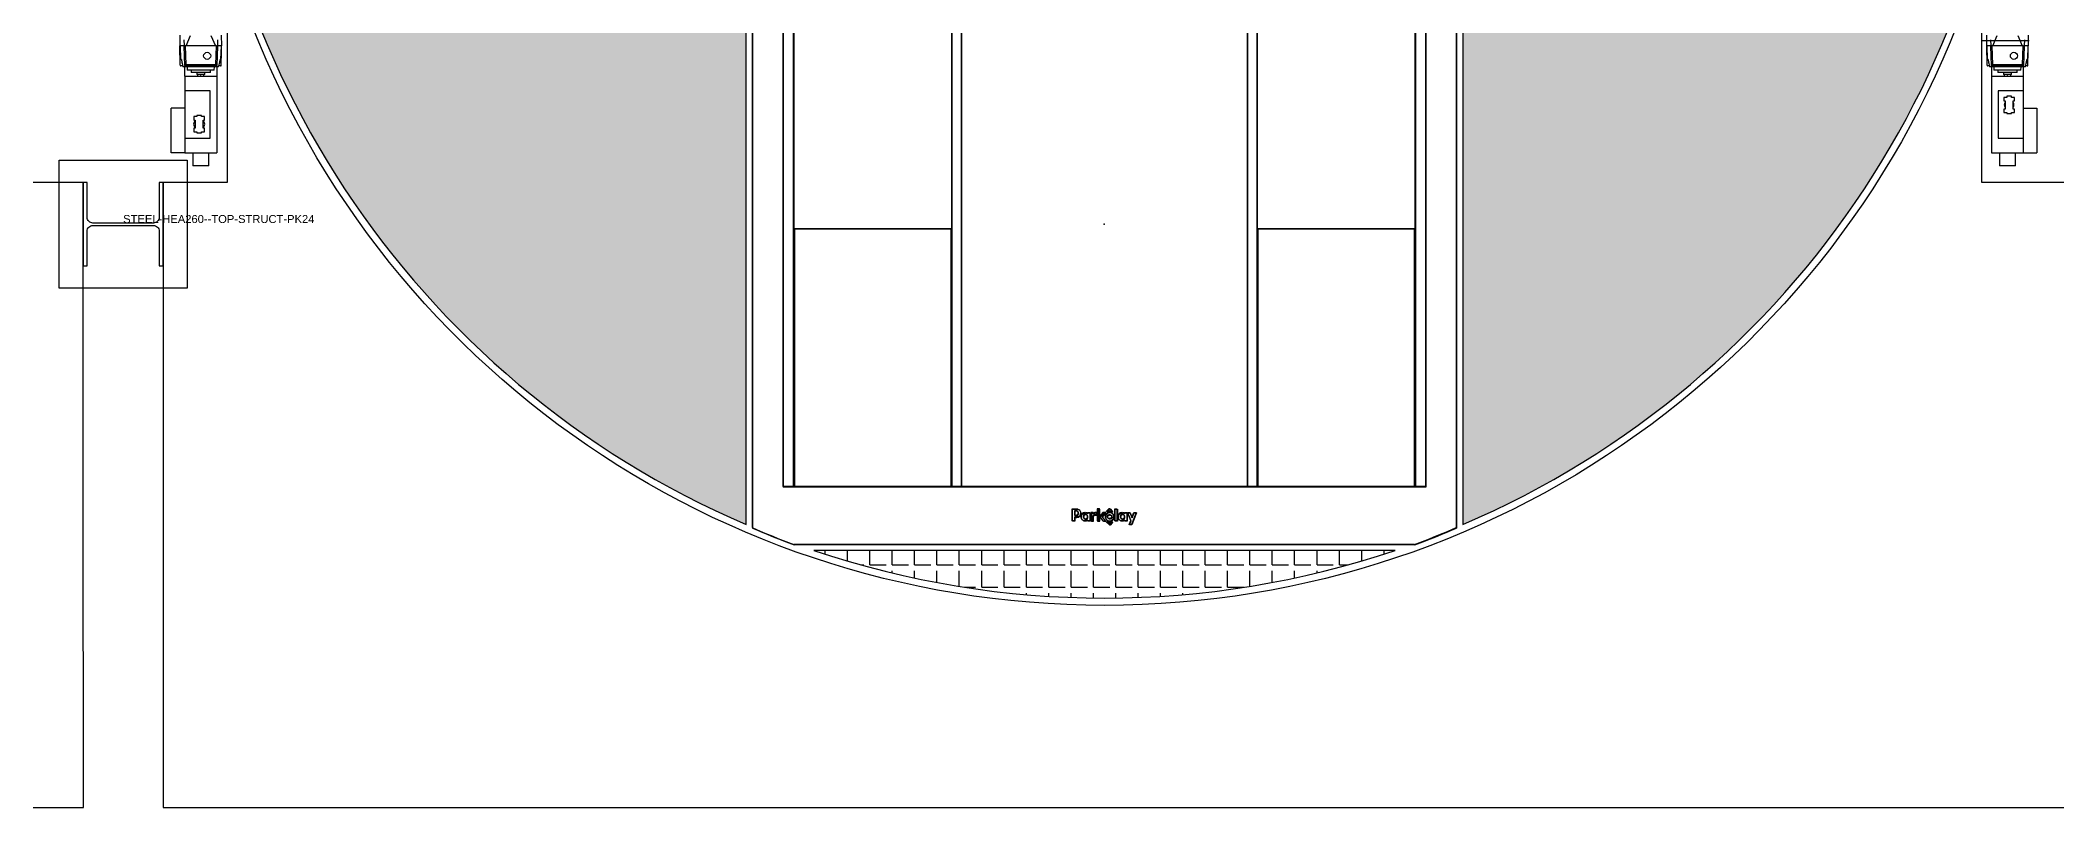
# Model space of a CAD drawing. Header units: millimetres. Extents: x 748 to 17792, y 1005 to 4889.
# Drawn here: x 1372 to 2002, y 3486 to 3726 of the extents above; entities that cross this region are included whole.
import ezdxf

# ---------------------------------------------------------------- set-up
doc = ezdxf.new("R2010")
doc.units = ezdxf.units.MM
doc.linetypes.add('PHANTOM', pattern=[12.7, 6.35, -1.27, 1.27, -1.27, 1.27, -1.27])
for name, color, linetype in [('PK24-LOGO', 7, 'Continuous'), ('PK24E-STRUCT-STEEL', 254, 'Continuous'), ('PKE24E-HIDDEN', 7, 'Continuous')]:
    doc.layers.add(name, color=color, linetype=linetype)
for name, color, linetype, true_color in [('PK24-SYS-ROOM', 8, 'Continuous', 0x808080), ('PK24E-COMP-PALLET', 132, 'Continuous', 0x00b7c8), ('PK24E-HELPER', 253, 'PHANTOM', 0xa1a1a1), ('PK24E-SYS-LIFT', 31, 'Continuous', 0xffcc5a)]:
    doc.layers.add(name, color=color, linetype=linetype, true_color=true_color)
doc.styles.get("Standard").update_dxf_attribs({"font": 'arial.ttf'})
pattern_1 = [(0, (-7784.5265, -15290.783), (0, 6.985), [5.08, -1.905]), (90, (-7784.5265, -15290.783), (-6.985, 4e-16), [5.08, -1.905])]

# ---------------------------------------------------------------- blocks, each defined once
blk = doc.blocks.new('ELIFTTT-CHASIS--TOP-COMP-PKE24')
at = {"layer": 'PK24E-HELPER'}
blk.add_point((0, -167.5), dxfattribs=at)
at = {"layer": 'PK24E-SYS-LIFT'}
for p, q in [((-288.77, -108.41), (-288.83, -111.75)), ((-287.46, -111.75), (-288.83, -111.75)), ((-288.64, -117.85), (-288.75, -111.75)), ((-288.71, -111.75), (-288.56, -116.1)), ((-287.53, -109.94), (-287.47, -111.69)), ((-287.47, -111.69), (-287.16, -111.91)), ((-287.46, -111.91), (-287.47, -111.69)), ((-287.24, -117.91), (-287.46, -111.91)), ((-287.09, -111.75), (-287.16, -111.91)), ((-287.16, -111.91), (-286.95, -117.61)), ((-286.81, -111.75), (-287.09, -111.75)), ((-286.81, -111.75), (-285.44, -108.55)), ((-277.69, -111.75), (-286.81, -111.75)), ((-279.06, -108.55), (-277.69, -111.75)), ((-277.41, -111.75), (-277.69, -111.75)), ((-277.55, -117.61), (-277.34, -111.91)), ((-277.41, -111.75), (-277.34, -111.91)), ((-277.03, -111.69), (-277.34, -111.91)), ((-277.04, -111.91), (-277.26, -117.91)), ((-277.04, -111.91), (-277.03, -111.69)), ((-275.67, -111.75), (-277.04, -111.75)), ((-276.97, -109.94), (-277.03, -111.69)), ((-275.94, -116.1), (-275.79, -111.75)), ((-275.86, -117.85), (-275.75, -111.75)), ((-275.67, -111.75), (-275.73, -108.41)), ((275.73, -108.41), (275.67, -111.75)), ((277.04, -111.75), (275.67, -111.75)), ((275.86, -117.85), (275.75, -111.75)), ((275.79, -111.75), (275.94, -116.1)), ((276.97, -109.94), (277.03, -111.69)), ((277.03, -111.69), (277.34, -111.91)), ((277.04, -111.91), (277.03, -111.69)), ((277.26, -117.91), (277.04, -111.91)), ((277.41, -111.75), (277.34, -111.91)), ((277.34, -111.91), (277.55, -117.61)), ((277.69, -111.75), (277.41, -111.75)), ((277.69, -111.75), (279.06, -108.55)), ((286.81, -111.75), (277.69, -111.75)), ((285.44, -108.55), (286.81, -111.75)), ((287.09, -111.75), (286.81, -111.75)), ((286.95, -117.61), (287.16, -111.91)), ((287.09, -111.75), (287.16, -111.91)), ((287.47, -111.69), (287.16, -111.91)), ((287.46, -111.91), (287.24, -117.91)), ((287.46, -111.91), (287.47, -111.69)), ((288.83, -111.75), (287.46, -111.75)), ((287.53, -109.94), (287.47, -111.69)), ((288.56, -116.1), (288.71, -111.75)), ((288.64, -117.85), (288.75, -111.75)), ((288.83, -111.75), (288.77, -108.41)), ((-288.32, -116.1), (-288.56, -116.1)), ((-287.89, -118.05), (-288.44, -118.05)), ((-287.22, -118.3), (-287.82, -118.3)), ((-287.25, -121.25), (-287.25, -118.3)), ((-287.24, -117.91), (-286.95, -117.61)), ((-277.26, -117.91), (-287.24, -117.91)), ((-287.24, -117.91), (-287.22, -118.3)), ((-277.28, -118.3), (-287.22, -118.3)), ((-286.95, -117.61), (-277.55, -117.61)), ((-286.53, -118.3), (-286.47, -119.4)), ((-278.03, -119.4), (-286.47, -119.4)), ((-285.25, -119.4), (-285.25, -120.1)), ((-279.25, -120.1), (-279.25, -119.4)), ((-278.03, -119.4), (-277.97, -118.3)), ((-277.55, -117.61), (-277.26, -117.91)), ((-277.28, -118.3), (-277.26, -117.91)), ((-276.68, -118.3), (-277.28, -118.3)), ((-277.25, -118.3), (-277.25, -121.25)), ((-276.06, -118.05), (-276.61, -118.05)), ((-275.94, -116.1), (-276.18, -116.1)), ((-275.96, -115.62), (-275.92, -115.63)), ((-275.88, -114.18), (-275.91, -114.17)), ((276.18, -116.1), (275.94, -116.1)), ((276.61, -118.05), (276.06, -118.05)), ((277.28, -118.3), (276.68, -118.3)), ((277.25, -118.3), (277.25, -121.25)), ((277.26, -117.91), (277.55, -117.61)), ((287.24, -117.91), (277.26, -117.91)), ((277.26, -117.91), (277.28, -118.3)), ((287.22, -118.3), (277.28, -118.3)), ((277.55, -117.61), (286.95, -117.61)), ((277.97, -118.3), (278.03, -119.4)), ((286.47, -119.4), (278.03, -119.4)), ((279.25, -119.4), (279.25, -120.1)), ((285.25, -120.1), (285.25, -119.4)), ((286.47, -119.4), (286.53, -118.3)), ((286.95, -117.61), (287.24, -117.91)), ((287.22, -118.3), (287.24, -117.91)), ((287.82, -118.3), (287.22, -118.3)), ((287.25, -121.25), (287.25, -118.3)), ((288.44, -118.05), (287.89, -118.05)), ((288.56, -116.1), (288.32, -116.1)), ((288.54, -115.62), (288.58, -115.63)), ((288.62, -114.18), (288.59, -114.17)), ((-287.25, -121.25), (-277.25, -121.25)), ((-287.25, -121.25), (-287.25, -125.85)), ((-279.35, -125.85), (-287.25, -125.85)), ((-287.25, -125.85), (-287.25, -140.65)), ((-279.25, -120.1), (-285.25, -120.1)), ((-283.5, -120.1), (-283.5, -120.6)), ((-283.5, -120.6), (-283.4, -120.7)), ((-283.5, -120.6), (-281, -120.6)), ((-281.1, -120.7), (-283.4, -120.7)), ((-283.25, -120.7), (-283.25, -121.25)), ((-281.25, -121.25), (-281.25, -120.7)), ((-281.1, -120.7), (-281, -120.6)), ((-281, -120.6), (-281, -120.1)), ((-279.35, -140.65), (-279.35, -125.85)), ((-277.25, -121.25), (-277.25, -145.25)), ((277.25, -121.25), (287.25, -121.25)), ((277.25, -121.25), (277.25, -145.25)), ((285.25, -120.1), (279.25, -120.1)), ((287.25, -125.85), (279.35, -125.85)), ((279.35, -125.85), (279.35, -140.65)), ((281, -120.1), (281, -120.6)), ((281, -120.6), (281.1, -120.7)), ((281, -120.6), (283.5, -120.6)), ((283.4, -120.7), (281.1, -120.7)), ((281.25, -120.7), (281.25, -121.25)), ((283.25, -121.25), (283.25, -120.7)), ((283.4, -120.7), (283.5, -120.6)), ((283.5, -120.6), (283.5, -120.1)), ((287.25, -125.85), (287.25, -121.25)), ((287.25, -140.65), (287.25, -125.85)), ((-291.45, -145.25), (-291.45, -131.25)), ((-287.25, -131.25), (-291.45, -131.25)), ((281.1, -127.88), (281.1, -128.98)), ((282.02, -127.88), (281.1, -127.88)), ((281.1, -128.98), (281.48, -128.98)), ((281.1, -131.52), (281.1, -132.62)), ((281.48, -131.52), (281.1, -131.52)), ((281.48, -128.98), (281.48, -131.52)), ((282.02, -127.55), (282.02, -127.88)), ((283.48, -127.55), (282.02, -127.55)), ((283.48, -127.88), (283.48, -127.55)), ((284.4, -127.88), (283.48, -127.88)), ((284.02, -128.98), (284.4, -128.98)), ((284.02, -131.52), (284.02, -128.98)), ((284.4, -131.52), (284.02, -131.52)), ((284.4, -128.98), (284.4, -127.88)), ((284.4, -132.62), (284.4, -131.52)), ((287.25, -131.25), (291.45, -131.25)), ((291.45, -131.25), (291.45, -145.25)), ((-284.4, -133.88), (-284.4, -134.98)), ((-283.48, -133.88), (-284.4, -133.88)), ((-284.4, -134.98), (-284.02, -134.98)), ((-284.4, -137.52), (-284.4, -138.62)), ((-284.02, -137.52), (-284.4, -137.52)), ((-284.02, -134.98), (-284.02, -137.52)), ((-282.02, -133.55), (-283.48, -133.55)), ((-283.48, -133.55), (-283.48, -133.88)), ((-282.02, -133.88), (-282.02, -133.55)), ((-281.1, -133.88), (-282.02, -133.88)), ((-281.48, -134.98), (-281.1, -134.98)), ((-281.48, -137.52), (-281.48, -134.98)), ((-281.1, -137.52), (-281.48, -137.52)), ((-281.1, -134.98), (-281.1, -133.88)), ((-281.1, -138.62), (-281.1, -137.52)), ((281.1, -132.62), (282.02, -132.62)), ((282.02, -132.62), (282.02, -132.95)), ((282.02, -132.95), (283.48, -132.95)), ((283.48, -132.62), (284.4, -132.62)), ((283.48, -132.95), (283.48, -132.62)), ((-287.25, -140.65), (-279.35, -140.65)), ((-287.25, -140.65), (-287.25, -145.25)), ((-284.4, -138.62), (-283.48, -138.62)), ((-283.48, -138.62), (-283.48, -138.95)), ((-283.48, -138.95), (-282.02, -138.95)), ((-282.02, -138.62), (-281.1, -138.62)), ((-282.02, -138.95), (-282.02, -138.62)), ((279.35, -140.65), (287.25, -140.65)), ((287.25, -145.25), (287.25, -140.65)), ((-287.25, -145.25), (-291.45, -145.25)), ((-287.25, -145.25), (-277.25, -145.25)), ((-284.75, -145.25), (-284.75, -149.25)), ((-279.75, -149.25), (-284.75, -149.25)), ((-279.75, -149.25), (-279.75, -145.25)), ((277.25, -145.25), (287.25, -145.25)), ((279.75, -145.25), (279.75, -149.25)), ((284.75, -149.25), (279.75, -149.25)), ((284.75, -149.25), (284.75, -145.25)), ((287.25, -145.25), (291.45, -145.25))]:
    blk.add_line(p, q, dxfattribs=at)
for centre in [(-280.25, -114.91), (284.25, -114.91)]:
    blk.add_circle(centre, 1.1, dxfattribs=at)
for centre, radius, start, end in [((-288.44, -117.85), 0.2, 181, 270), ((-287.75, -117), 0.45, 155.42532, 227.75474), ((-276.75, -117), 0.45, 312.24526, 24.57468), ((-276.06, -117.85), 0.2, 270, 359), ((276.06, -117.85), 0.2, 181, 270), ((276.75, -117), 0.45, 155.42532, 227.75474), ((287.75, -117), 0.45, 312.24526, 24.57468), ((288.44, -117.85), 0.2, 270, 359), ((282.75, -130.25), 1.5, 147.85095, 212.14905), ((282.75, -130.25), 1.5, 327.85095, 32.14905), ((-282.75, -136.25), 1.72, 137.62997, 222.37003), ((-282.75, -136.25), 1.72, 317.62997, 42.37003)]:
    blk.add_arc(centre, radius, start, end, dxfattribs=at)
for centre, start_param, end_param in [((-258.83, -111.06), 1.745058, 1.81444), ((-305.67, -111.06), 4.468745, 4.538127), ((305.67, -111.06), 1.745058, 1.81444), ((258.83, -111.06), 4.468745, 4.538127)]:
    blk.add_ellipse(centre, major_axis=(0, 29.91), ratio=0.99939, start_param=start_param, end_param=end_param, dxfattribs=at)
for points, knots in [([(-288.32, -116.1), (-288.31, -116.11), (-288.29, -116.12), (-288.28, -116.18), (-288.27, -116.23), (-288.26, -116.25)], [0, 0, 0, 0, 0.43316, 0.866317, 1, 1, 1, 1]), ([(-287.83, -118.28), (-287.83, -118.28), (-287.83, -118.3), (-287.82, -118.3), (-287.82, -118.3)], [0, 0, 0, 0, 0.485402, 1, 1, 1, 1]), ([(-276.68, -118.3), (-276.68, -118.3), (-276.67, -118.3), (-276.67, -118.28), (-276.67, -118.28)], [0, 0, 0, 0, 0.487803, 1, 1, 1, 1]), ([(-276.24, -116.25), (-276.23, -116.21), (-276.21, -116.14), (-276.19, -116.1), (-276.19, -116.1), (-276.18, -116.1)], [0, 0, 0, 0, 0.432931, 0.865827, 1, 1, 1, 1]), ([(-275.92, -114.19), (-275.92, -114.19), (-275.93, -114.2), (-275.94, -114.28), (-275.96, -114.44), (-275.97, -114.66), (-275.99, -114.9), (-275.99, -115.15), (-275.99, -115.36), (-275.98, -115.53), (-275.97, -115.62), (-275.97, -115.62), (-275.96, -115.61)], [0, 0, 0, 0, 0.009511, 0.124894, 0.240611, 0.356456, 0.472081, 0.587302, 0.702221, 0.817124, 0.932235, 1, 1, 1, 1]), ([(-275.89, -114.18), (-275.89, -114.18), (-275.89, -114.16), (-275.89, -114.22), (-275.9, -114.37), (-275.9, -114.62), (-275.9, -114.9), (-275.91, -115.18), (-275.91, -115.43), (-275.92, -115.58), (-275.92, -115.64), (-275.92, -115.63), (-275.92, -115.63)], [0, 0, 0, 0, 0.000422, 0.125216, 0.249969, 0.374831, 0.499914, 0.625089, 0.750116, 0.875001, 0.999834, 1, 1, 1, 1]), ([(-275.92, -115.24), (-275.92, -115.23), (-275.92, -115.15), (-275.91, -114.97), (-275.9, -114.73), (-275.9, -114.53), (-275.9, -114.43), (-275.9, -114.39)], [0, 0, 0, 0, 0.041978, 0.30628, 0.570431, 0.834353, 1, 1, 1, 1]), ([(-275.9, -114.39), (-275.9, -114.33), (-275.9, -114.24), (-275.91, -114.21), (-275.91, -114.2)], [0, 0, 0, 0, 0.571187, 1, 1, 1, 1]), ([(276.18, -116.1), (276.19, -116.11), (276.21, -116.12), (276.22, -116.18), (276.23, -116.23), (276.24, -116.25)], [0, 0, 0, 0, 0.43316, 0.866325, 1, 1, 1, 1]), ([(276.67, -118.28), (276.67, -118.28), (276.67, -118.3), (276.68, -118.3), (276.68, -118.3)], [0, 0, 0, 0, 0.485402, 1, 1, 1, 1]), ([(287.82, -118.3), (287.82, -118.3), (287.83, -118.3), (287.83, -118.28), (287.83, -118.28)], [0, 0, 0, 0, 0.487803, 1, 1, 1, 1]), ([(288.26, -116.25), (288.27, -116.21), (288.29, -116.14), (288.31, -116.1), (288.31, -116.1), (288.32, -116.1)], [0, 0, 0, 0, 0.432931, 0.865827, 1, 1, 1, 1]), ([(288.58, -114.19), (288.58, -114.19), (288.57, -114.2), (288.56, -114.28), (288.54, -114.44), (288.53, -114.66), (288.51, -114.9), (288.51, -115.15), (288.51, -115.36), (288.52, -115.53), (288.53, -115.62), (288.53, -115.62), (288.54, -115.61)], [0, 0, 0, 0, 0.009511, 0.124893, 0.240611, 0.356456, 0.472081, 0.587302, 0.702221, 0.817124, 0.932235, 1, 1, 1, 1]), ([(288.61, -114.18), (288.61, -114.18), (288.61, -114.16), (288.61, -114.22), (288.6, -114.37), (288.6, -114.62), (288.6, -114.9), (288.59, -115.18), (288.59, -115.43), (288.58, -115.58), (288.58, -115.64), (288.58, -115.63), (288.58, -115.63)], [0, 0, 0, 0, 0.000422, 0.125216, 0.249969, 0.374831, 0.499914, 0.625089, 0.750116, 0.875001, 0.999834, 1, 1, 1, 1]), ([(288.58, -115.24), (288.58, -115.23), (288.58, -115.15), (288.59, -114.97), (288.6, -114.73), (288.6, -114.53), (288.6, -114.43), (288.6, -114.39)], [0, 0, 0, 0, 0.041978, 0.306281, 0.570431, 0.834353, 1, 1, 1, 1]), ([(288.6, -114.39), (288.6, -114.33), (288.6, -114.23), (288.59, -114.2), (288.59, -114.18)], [0, 0, 0, 0, 0.500013, 1, 1, 1, 1]), ([(-282.09, -121.25), (-282.11, -121.24), (-282.16, -121.21), (-282.25, -121.2), (-282.34, -121.21), (-282.39, -121.24), (-282.41, -121.25)], [0, 0, 0, 0, 0.230406, 0.49981, 0.78779, 1, 1, 1, 1]), ([(282.41, -121.25), (282.39, -121.24), (282.34, -121.21), (282.25, -121.2), (282.16, -121.21), (282.11, -121.24), (282.09, -121.25)], [0, 0, 0, 0, 0.230406, 0.49981, 0.78779, 1, 1, 1, 1])]:
    blk.add_open_spline(points, degree=3, knots=knots, dxfattribs=at)
blk = doc.blocks.new('STEEL-HEA260--TOP-STRUCT-PK24')
at = {"layer": 'PK24E-STRUCT-STEEL', "color": 8, "true_color": 0x808080}
blk.add_lwpolyline([(11.25, 13), (11.25, 2.175, -0.4142136), (9.45, 0.375), (-9.45, 0.375, -0.4142136), (-11.25, 2.175), (-11.25, 13), (-12.5, 13), (-12.5, -13), (-11.25, -13), (-11.25, -2.175, -0.4142136), (-9.45, -0.375), (9.45, -0.375, -0.4142136), (11.25, -2.175), (11.25, -13), (12.5, -13), (12.5, 13)], format="xyb", close=True, dxfattribs=at)
at = {"layer": 'PKE24E-HIDDEN'}
blk.add_attdef('COMP_TYPE', (0, 0.375), '', height=2.5, dxfattribs=at)
blk = doc.blocks.new('STEEL-HEA260-WPLATE-TOP-STRUCT-PK24')
at = {"layer": 'PK24E-STRUCT-STEEL', "color": 8, "true_color": 0x808080}
blk.add_lwpolyline([(-20, 20), (20, 20), (20, -20), (-20, -20)], close=True, dxfattribs=at)
blk.add_blockref('STEEL-HEA260--TOP-STRUCT-PK24', (0, 0)).add_auto_attribs({'COMP_TYPE': 'STEEL-HEA260--TOP-STRUCT-PK24'})
blk = doc.blocks.new('ELIFT-COLUMNS--TOP-COMP-PKE24')
for p in [(-306.5, -167.5), (323.5, -167.5)]:
    blk.add_blockref('STEEL-HEA260-WPLATE-TOP-STRUCT-PK24', p)
blk = doc.blocks.new('ELIFTTT---TOP-SYS-PKE24')
for name in ['ELIFT-COLUMNS--TOP-COMP-PKE24', 'ELIFTTT-CHASIS--TOP-COMP-PKE24']:
    blk.add_blockref(name, (0, 0))
blk = doc.blocks.new('LOGO----DECOR-PK24')
at = {"layer": 'PK24-LOGO'}
for p, q in [((-10, 2.13), (-8.71, 2.13)), ((-10, -1.62), (-10, 2.13)), ((-9.29, 1.47), (-9.29, 0.11)), ((-8.76, 1.47), (-9.29, 1.47)), ((-9.29, 0.11), (-8.76, 0.11)), ((-8.61, 1.46), (-8.76, 1.47)), ((-8.76, 0.11), (-8.61, 0.13)), ((-8.71, 2.13), (-8.43, 2.11)), ((-8.48, 1.42), (-8.61, 1.46)), ((-8.61, 0.13), (-8.48, 0.17)), ((-8.36, 1.35), (-8.48, 1.42)), ((-8.48, 0.17), (-8.36, 0.23)), ((-8.43, 2.11), (-8.3, 2.07)), ((-8.26, 1.27), (-8.36, 1.35)), ((-8.36, 0.23), (-8.26, 0.31)), ((-8.3, 2.07), (-8.17, 2.03)), ((-8.19, 1.17), (-8.26, 1.27)), ((-8.26, 0.31), (-8.19, 0.41)), ((-8.13, 1.05), (-8.19, 1.17)), ((-8.19, 0.41), (-8.13, 0.53)), ((-8.17, 2.03), (-7.94, 1.9)), ((-8.09, 0.93), (-8.13, 1.05)), ((-8.13, 0.53), (-8.09, 0.66)), ((-8.08, 0.79), (-8.09, 0.93)), ((-8.09, 0.66), (-8.08, 0.79)), ((-7.94, 1.9), (-7.74, 1.74)), ((-7.74, 1.74), (-7.58, 1.55)), ((-7.58, 0.04), (-7.74, -0.16)), ((-7.58, 1.55), (-7.46, 1.32)), ((-7.46, 0.27), (-7.58, 0.04)), ((-7.46, 1.32), (-7.38, 1.06)), ((-7.38, 0.52), (-7.46, 0.27)), ((-7.38, 1.06), (-7.36, 0.79)), ((-7.36, 0.79), (-7.38, 0.52)), ((-7.19, -0.02), (-7.16, 0.13)), ((-7.16, 0.13), (-7.11, 0.26)), ((-7.11, 0.26), (-6.98, 0.49)), ((-6.98, 0.49), (-6.82, 0.68)), ((-6.82, 0.68), (-6.62, 0.82)), ((-6.62, 0.82), (-6.41, 0.92)), ((-6.42, 0.06), (-6.48, -0.05)), ((-6.33, 0.17), (-6.42, 0.06)), ((-6.41, 0.92), (-6.19, 0.98)), ((-6.23, 0.25), (-6.33, 0.17)), ((-6.11, 0.31), (-6.23, 0.25)), ((-6.19, 0.98), (-5.97, 1)), ((-5.98, 0.35), (-6.11, 0.31)), ((-5.84, 0.36), (-5.98, 0.35)), ((-5.97, 1), (-5.74, 0.98)), ((-5.71, 0.35), (-5.84, 0.36)), ((-5.74, 0.98), (-5.53, 0.92)), ((-5.58, 0.31), (-5.71, 0.35)), ((-5.47, 0.24), (-5.58, 0.31)), ((-5.53, 0.92), (-5.35, 0.82)), ((-5.37, 0.16), (-5.47, 0.24)), ((-5.29, 0.06), (-5.37, 0.16)), ((-5.35, 0.82), (-5.21, 0.7)), ((-5.23, -0.06), (-5.29, 0.06)), ((-5.21, 0.7), (-5.21, 0.95)), ((-5.21, 0.95), (-4.5, 0.95)), ((-4.5, 0.95), (-4.5, -1.62)), ((-3.41, 0.95), (-4.11, 0.95)), ((-4.11, 0.95), (-4.11, -1.62)), ((-3.41, 0.53), (-3.41, 0.95)), ((-3.36, 0.62), (-3.41, 0.53)), ((-3.37, -0.03), (-3.32, 0.06)), ((-3.29, 0.71), (-3.36, 0.62)), ((-3.32, 0.06), (-3.26, 0.13)), ((-3.22, 0.78), (-3.29, 0.71)), ((-3.26, 0.13), (-3.19, 0.19)), ((-3.14, 0.84), (-3.22, 0.78)), ((-3.19, 0.19), (-3.11, 0.23)), ((-3.05, 0.89), (-3.14, 0.84)), ((-3.11, 0.23), (-3.02, 0.26)), ((-2.94, 0.92), (-3.05, 0.89)), ((-3.02, 0.26), (-2.92, 0.27)), ((-2.83, 0.94), (-2.94, 0.92)), ((-2.92, 0.27), (-2.42, 0.27)), ((-2.7, 0.95), (-2.83, 0.94)), ((-2.42, 0.95), (-2.7, 0.95)), ((-2.42, 0.27), (-2.42, 0.95)), ((-1.42, 2.13), (-2.13, 2.13)), ((-2.13, 2.13), (-2.13, -1.62)), ((-1.42, -1.62), (-1.42, 2.13)), ((-0.37, 0.95), (-1.42, -0.33)), ((-0.61, -0.33), (0.44, 0.95)), ((0.44, 0.95), (-0.37, 0.95)), ((0.44, 0.19), (0.36, -0.06)), ((0.56, 0.41), (0.44, 0.19)), ((0.72, 0.61), (0.56, 0.41)), ((0.92, 0.77), (0.72, 0.61)), ((0.77, 1.32), (0.79, 1.37)), ((0.78, 1.26), (0.77, 1.32)), ((0.81, 1.24), (0.78, 1.26)), ((0.79, 1.37), (1.61, 2.19)), ((0.85, 1.23), (0.81, 1.24)), ((0.89, 1.24), (0.85, 1.23)), ((1.07, 1.32), (0.89, 1.24)), ((1.15, 0.9), (0.92, 0.77)), ((1.27, 1.37), (1.07, 1.32)), ((1.07, -0.08), (1.13, 0.03)), ((1.13, 0.03), (1.21, 0.12)), ((1.4, 0.98), (1.15, 0.9)), ((1.21, 0.12), (1.3, 0.2)), ((1.46, 1.41), (1.27, 1.37)), ((1.3, 0.2), (1.41, 0.26)), ((1.67, 1), (1.4, 0.98)), ((1.41, 0.26), (1.54, 0.3)), ((1.67, 1.42), (1.46, 1.41)), ((1.54, 0.3), (1.67, 0.31)), ((1.61, 2.19), (1.67, 2.21)), ((1.67, 2.21), (1.73, 2.19)), ((1.87, 1.41), (1.67, 1.42)), ((1.94, 0.98), (1.67, 1)), ((1.67, 0.31), (1.8, 0.3)), ((1.73, 2.19), (2.54, 1.37)), ((1.8, 0.3), (1.92, 0.26)), ((2.07, 1.37), (1.87, 1.41)), ((1.92, 0.26), (2.03, 0.2)), ((2.19, 0.9), (1.94, 0.98)), ((2.03, 0.2), (2.13, 0.12)), ((2.26, 1.32), (2.07, 1.37)), ((2.13, 0.12), (2.2, 0.03)), ((2.41, 0.77), (2.19, 0.9)), ((2.2, 0.03), (2.26, -0.08)), ((2.45, 1.24), (2.26, 1.32)), ((2.61, 0.61), (2.41, 0.77)), ((2.48, 1.23), (2.45, 1.24)), ((2.52, 1.24), (2.48, 1.23)), ((2.55, 1.26), (2.52, 1.24)), ((2.54, 1.37), (2.57, 1.32)), ((2.57, 1.32), (2.55, 1.26)), ((2.78, 0.41), (2.61, 0.61)), ((2.9, 0.19), (2.78, 0.41)), ((2.98, -0.06), (2.9, 0.19)), ((3.31, 2.13), (4.01, 2.13)), ((3.31, -1.62), (3.31, 2.13)), ((4.01, 2.13), (4.01, -1.62)), ((4.37, -0.02), (4.4, 0.13)), ((4.4, 0.13), (4.45, 0.26)), ((4.45, 0.26), (4.58, 0.49)), ((4.58, 0.49), (4.74, 0.68)), ((4.74, 0.68), (4.93, 0.82)), ((4.93, 0.82), (5.15, 0.92)), ((5.14, 0.06), (5.08, -0.05)), ((5.23, 0.17), (5.14, 0.06)), ((5.15, 0.92), (5.37, 0.98)), ((5.33, 0.25), (5.23, 0.17)), ((5.45, 0.31), (5.33, 0.25)), ((5.37, 0.98), (5.59, 1)), ((5.58, 0.35), (5.45, 0.31)), ((5.72, 0.36), (5.58, 0.35)), ((5.59, 1), (5.82, 0.98)), ((5.85, 0.35), (5.72, 0.36)), ((5.82, 0.98), (6.03, 0.92)), ((5.98, 0.31), (5.85, 0.35)), ((6.09, 0.24), (5.98, 0.31)), ((6.03, 0.92), (6.21, 0.82)), ((6.19, 0.16), (6.09, 0.24)), ((6.27, 0.06), (6.19, 0.16)), ((6.21, 0.82), (6.35, 0.7)), ((6.32, -0.06), (6.27, 0.06)), ((6.35, 0.7), (6.35, 0.95)), ((6.35, 0.95), (7.06, 0.95)), ((7.06, 0.95), (7.06, -1.62)), ((8.33, -1.51), (7.31, 0.95)), ((7.31, 0.95), (8.05, 0.95)), ((8.05, 0.95), (8.68, -0.63)), ((10, 0.95), (8.51, -2.81)), ((8.68, -0.63), (9.27, 0.95)), ((9.27, 0.95), (10, 0.95)), ((-9.29, -1.62), (-10, -1.62)), ((-8.71, -0.55), (-9.29, -0.55)), ((-9.29, -0.55), (-9.29, -1.62)), ((-8.43, -0.52), (-8.71, -0.55)), ((-8.3, -0.49), (-8.43, -0.52)), ((-8.17, -0.44), (-8.3, -0.49)), ((-7.94, -0.32), (-8.17, -0.44)), ((-7.74, -0.16), (-7.94, -0.32)), ((-7.22, -0.33), (-7.21, -0.17)), ((-7.21, -0.5), (-7.22, -0.33)), ((-7.21, -0.17), (-7.19, -0.02)), ((-7.19, -0.65), (-7.21, -0.5)), ((-7.16, -0.79), (-7.19, -0.65)), ((-7.1, -0.92), (-7.16, -0.79)), ((-6.97, -1.15), (-7.1, -0.92)), ((-6.81, -1.34), (-6.97, -1.15)), ((-6.62, -1.48), (-6.81, -1.34)), ((-6.41, -1.59), (-6.62, -1.48)), ((-6.52, -0.18), (-6.53, -0.33)), ((-6.53, -0.33), (-6.52, -0.47)), ((-6.48, -0.05), (-6.52, -0.18)), ((-6.52, -0.47), (-6.48, -0.6)), ((-6.48, -0.6), (-6.42, -0.72)), ((-6.42, -0.72), (-6.33, -0.82)), ((-6.19, -1.65), (-6.41, -1.59)), ((-6.33, -0.82), (-6.23, -0.9)), ((-6.23, -0.9), (-6.11, -0.97)), ((-5.98, -1.67), (-6.19, -1.65)), ((-6.11, -0.97), (-5.98, -1.01)), ((-5.98, -1.01), (-5.84, -1.02)), ((-5.74, -1.65), (-5.98, -1.67)), ((-5.84, -1.02), (-5.71, -1.01)), ((-5.53, -1.57), (-5.74, -1.65)), ((-5.71, -1.01), (-5.58, -0.97)), ((-5.58, -0.97), (-5.47, -0.9)), ((-5.35, -1.47), (-5.53, -1.57)), ((-5.47, -0.9), (-5.37, -0.82)), ((-5.37, -0.82), (-5.29, -0.72)), ((-5.21, -1.33), (-5.35, -1.47)), ((-5.29, -0.72), (-5.23, -0.6)), ((-5.2, -0.19), (-5.23, -0.06)), ((-5.23, -0.6), (-5.2, -0.47)), ((-5.21, -1.62), (-5.21, -1.33)), ((-5.21, -1.33), (-5.21, -1.33)), ((-4.5, -1.62), (-5.21, -1.62)), ((-5.19, -0.33), (-5.2, -0.19)), ((-5.2, -0.47), (-5.19, -0.33)), ((-4.11, -1.62), (-3.41, -1.62)), ((-3.41, -0.21), (-3.4, -0.12)), ((-3.41, -1.62), (-3.41, -0.21)), ((-3.4, -0.12), (-3.37, -0.03)), ((-2.13, -1.62), (-1.42, -1.62)), ((-1.42, -0.33), (-0.37, -1.62)), ((0.44, -1.62), (-0.61, -0.33)), ((-0.37, -1.62), (0.44, -1.62)), ((0.36, -0.06), (0.33, -0.33)), ((0.33, -0.33), (0.36, -0.6)), ((0.36, -0.6), (0.44, -0.85)), ((0.44, -0.85), (0.56, -1.08)), ((0.56, -1.08), (0.72, -1.28)), ((0.72, -1.28), (0.92, -1.44)), ((0.77, -1.98), (0.78, -1.93)), ((0.79, -2.04), (0.77, -1.98)), ((0.78, -1.93), (0.81, -1.9)), ((1.61, -2.85), (0.79, -2.04)), ((0.81, -1.9), (0.85, -1.89)), ((0.85, -1.89), (0.89, -1.9)), ((0.89, -1.9), (1.07, -1.98)), ((0.92, -1.44), (1.15, -1.56)), ((1.02, -0.33), (1.03, -0.2)), ((1.03, -0.46), (1.02, -0.33)), ((1.03, -0.2), (1.07, -0.08)), ((1.07, -0.59), (1.03, -0.46)), ((1.13, -0.7), (1.07, -0.59)), ((1.07, -1.98), (1.27, -2.04)), ((1.21, -0.79), (1.13, -0.7)), ((1.15, -1.56), (1.4, -1.64)), ((1.3, -0.87), (1.21, -0.79)), ((1.27, -2.04), (1.46, -2.07)), ((1.41, -0.93), (1.3, -0.87)), ((1.4, -1.64), (1.67, -1.67)), ((1.54, -0.97), (1.41, -0.93)), ((1.46, -2.07), (1.67, -2.09)), ((1.67, -0.98), (1.54, -0.97)), ((1.67, -2.88), (1.61, -2.85)), ((1.8, -0.97), (1.67, -0.98)), ((1.67, -1.67), (1.94, -1.64)), ((1.67, -2.09), (1.87, -2.07)), ((1.73, -2.85), (1.67, -2.88)), ((2.54, -2.04), (1.73, -2.85)), ((1.92, -0.93), (1.8, -0.97)), ((1.87, -2.07), (2.07, -2.04)), ((2.03, -0.87), (1.92, -0.93)), ((1.94, -1.64), (2.19, -1.56)), ((2.13, -0.79), (2.03, -0.87)), ((2.07, -2.04), (2.26, -1.98)), ((2.2, -0.7), (2.13, -0.79)), ((2.19, -1.56), (2.41, -1.44)), ((2.26, -0.59), (2.2, -0.7)), ((2.26, -0.08), (2.3, -0.2)), ((2.3, -0.46), (2.26, -0.59)), ((2.26, -1.98), (2.45, -1.9)), ((2.3, -0.2), (2.31, -0.33)), ((2.31, -0.33), (2.3, -0.46)), ((2.41, -1.44), (2.61, -1.28)), ((2.45, -1.9), (2.48, -1.89)), ((2.48, -1.89), (2.52, -1.9)), ((2.52, -1.9), (2.55, -1.93)), ((2.57, -1.98), (2.54, -2.04)), ((2.55, -1.93), (2.57, -1.98)), ((2.61, -1.28), (2.78, -1.08)), ((2.78, -1.08), (2.9, -0.85)), ((2.9, -0.85), (2.98, -0.6)), ((3, -0.33), (2.98, -0.06)), ((2.98, -0.6), (3, -0.33)), ((4.01, -1.62), (3.31, -1.62)), ((4.34, -0.17), (4.37, -0.02)), ((4.34, -0.33), (4.34, -0.17)), ((4.34, -0.5), (4.34, -0.33)), ((4.37, -0.65), (4.34, -0.5)), ((4.4, -0.79), (4.37, -0.65)), ((4.46, -0.92), (4.4, -0.79)), ((4.59, -1.15), (4.46, -0.92)), ((4.75, -1.34), (4.59, -1.15)), ((4.94, -1.48), (4.75, -1.34)), ((5.15, -1.59), (4.94, -1.48)), ((5.04, -0.18), (5.03, -0.33)), ((5.03, -0.33), (5.04, -0.47)), ((5.08, -0.05), (5.04, -0.18)), ((5.04, -0.47), (5.08, -0.6)), ((5.08, -0.6), (5.14, -0.72)), ((5.14, -0.72), (5.23, -0.82)), ((5.37, -1.65), (5.15, -1.59)), ((5.23, -0.82), (5.33, -0.9)), ((5.33, -0.9), (5.45, -0.97)), ((5.58, -1.67), (5.37, -1.65)), ((5.45, -0.97), (5.58, -1.01)), ((5.58, -1.01), (5.72, -1.02)), ((5.81, -1.65), (5.58, -1.67)), ((5.72, -1.02), (5.85, -1.01)), ((6.03, -1.57), (5.81, -1.65)), ((5.85, -1.01), (5.98, -0.97)), ((5.98, -0.97), (6.09, -0.9)), ((6.21, -1.47), (6.03, -1.57)), ((6.09, -0.9), (6.19, -0.82)), ((6.19, -0.82), (6.27, -0.72)), ((6.35, -1.33), (6.21, -1.47)), ((6.27, -0.72), (6.32, -0.6)), ((6.36, -0.19), (6.32, -0.06)), ((6.32, -0.6), (6.36, -0.47)), ((6.35, -1.62), (6.35, -1.33)), ((6.35, -1.33), (6.35, -1.33)), ((7.06, -1.62), (6.35, -1.62)), ((6.37, -0.33), (6.36, -0.19)), ((6.36, -0.47), (6.37, -0.33)), ((7.8, -2.81), (8.33, -1.51)), ((8.51, -2.81), (7.8, -2.81))]:
    blk.add_line(p, q, dxfattribs=at)
blk = doc.blocks.new('*U56')
at = {"layer": 'PK24E-COMP-PALLET'}
for p, q in [((262.27, 110), (-262.27, 110)), ((-267.5, -96.99), (-267.5, 96.99)), ((-249.45, -100.42), (-249.45, 100.42)), ((249.45, 100.42), (-249.45, 100.42)), ((249.45, 97.11), (-249.45, 97.11)), ((-168.92, 96.89), (-249.45, 96.89)), ((-168.92, 47.89), (-168.92, 96.89)), ((-168.92, 47.89), (-249.45, 47.89)), ((249.45, 47.67), (-249.45, 47.67)), ((249.45, 44.65), (-249.45, 44.65)), ((249.45, -44.65), (-249.45, -44.65)), ((249.45, -47.67), (-249.45, -47.67)), ((-168.92, -47.89), (-249.45, -47.89)), ((-168.92, -96.89), (-168.92, -47.89)), ((-168.92, -96.89), (-249.45, -96.89)), ((249.45, -97.11), (-249.45, -97.11)), ((249.45, -100.42), (-249.45, -100.42)), ((262.27, -110), (-262.27, -110))]:
    blk.add_line(p, q, dxfattribs=at)
for start, end in [(156.64691, 159.54336), (200.45664, 203.35309)]:
    blk.add_arc((-7.5, 0), 277.5, start, end, dxfattribs=at)
at = {"linetype": 'Continuous', "rotation": 270}
blk.add_blockref('LOGO----DECOR-PK24', (-258.48, 0), dxfattribs=at)
blk = doc.blocks.new('ROOM-TBANKWIDEDOOR--TOP-SYS-PKE24')
at = {"layer": 'PK24-SYS-ROOM'}
h = blk.add_hatch(dxfattribs=at)
h.set_pattern_fill('ANGLE', color=256)
h.set_pattern_definition(pattern_1)
edge = h.paths.add_edge_path()
edge.add_line((-111.87, -261.28), (-111.87, 261.56))
edge.add_arc((0.13, 0.14), 284.4, 113.19178, 246.80822)
h = blk.add_hatch(dxfattribs=at)
h.set_pattern_fill('ANGLE', color=256)
h.set_pattern_definition(pattern_1)
edge = h.paths.add_edge_path()
edge.add_line((112.13, 261.56), (112.13, -261.28))
edge.add_arc((0.13, 0.14), 284.4, 293.19178, 426.80822)
h = blk.add_hatch(dxfattribs=at)
h.set_pattern_fill('ANGLE', color=256)
h.set_pattern_definition(pattern_1)
edge = h.paths.add_edge_path()
edge.add_arc((0.13, 0.14), 284.4, 251.37071, 288.6293)
edge.add_line((90.98, -269.36), (-90.72, -269.36))
blk.add_line((274.01, -110.14), (289.01, -110.14), dxfattribs=at)
for points in [[(-111.87, -261.28), (-111.87, 261.56, 0.659481)], [(112.13, 261.56), (112.13, -261.28, 0.659481)], [(-274, -83.09), (-274, -112.14), (-274, -154.51), (-294, -154.51), (-294, -252.11), (-294, -349.72), (311.13, -349.72), (311, -252.11), (311, -154.51), (274.26, -154.51), (274.26, -112.14), (274.26, -83.06, -0.742222)], [(-90.72, -269.36, 0.164019), (90.98, -269.36)]]:
    blk.add_lwpolyline(points, format="xyb", close=True, dxfattribs=at)
at = {"layer": 'PK24-SYS-ROOM', "rotation": 90}
for p in [(0, 0), (0.13, -0.14)]:
    blk.add_blockref('*U56', p, dxfattribs=at)
at = {"layer": 'PK24-SYS-ROOM'}
blk.add_blockref('ELIFT-COLUMNS--TOP-COMP-PKE24', (0, 0), dxfattribs=at)

msp = doc.modelspace()

# ---------------------------------------------------------------- block references
at = {"color": 50, "lineweight": 9}
for name, p in [('ROOM-TBANKWIDEDOOR--TOP-SYS-PKE24', (1074.44, 3835.62)), ('ROOM-TBANKWIDEDOOR--TOP-SYS-PKE24', (1704.44, 3835.62)), ('ELIFTTT---TOP-SYS-PKE24', (1074.44, 3835.62)), ('ELIFTTT---TOP-SYS-PKE24', (1704.44, 3835.62))]:
    msp.add_blockref(name, p, dxfattribs=at)

doc.saveas('drawing.dxf')
